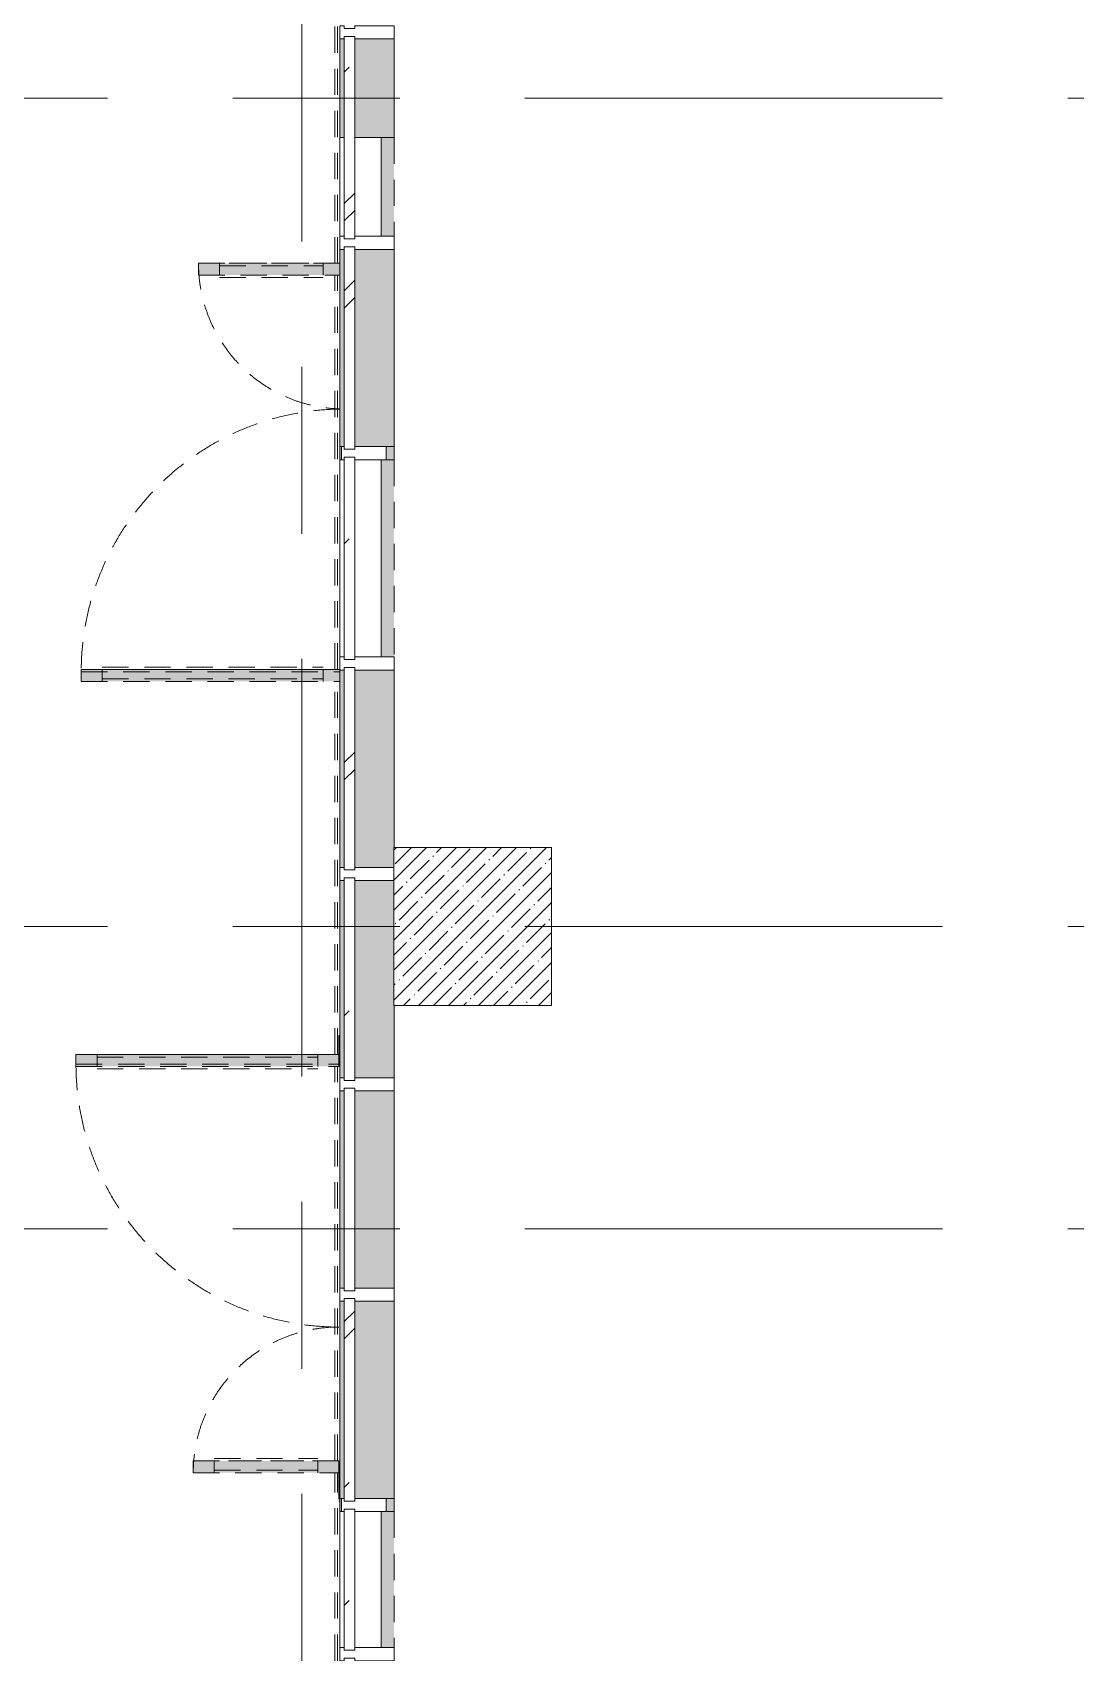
# Model space of a CAD drawing. Header units: millimetres. Extents: x -3129 to 197107, y -8553 to 29000.
# Drawn here: x 2685 to 6652, y 15389 to 21550 of the extents above; entities that cross this region are included whole.
import ezdxf

# ---------------------------------------------------------------- set-up
doc = ezdxf.new("R2010")
doc.units = ezdxf.units.MM
doc.linetypes.add('200_ШТРИХ__ш1_п0_6_', pattern=[160, 100, -60])
doc.linetypes.add('Осевая', pattern=[3175, 635, -476.25, 1587.5, -476.25])
for name, color, linetype, lineweight in [('A-DETL-MBND-1', 7, '200_ШТРИХ__ш1_п0_6_', 9), ('A-GLAZ-CURT', 7, 'Continuous', 9), ('A-GLAZ-CWMG', 7, 'Continuous', 9), ('S-COLS', 7, 'Continuous', 9), ('Оси-2', 7, 'Осевая', 9)]:
    doc.layers.add(name, color=color, linetype=linetype, lineweight=lineweight)
doc.layers.add('A-GLAZ-CWMG-1', color=7, linetype='Continuous', lineweight=9, true_color=0x383e42)

# ---------------------------------------------------------------- blocks, each defined once
blk = doc.blocks.new('Системная панель - Стекло - 40мм-22858442-План монтажа стен и перегородок 2 этажа  в осях 1-12')
at = {"layer": 'A-GLAZ-CURT'}
h = blk.add_hatch(dxfattribs=at)
h.set_pattern_fill('FP_18', color=256, style=0, pattern_type=2)
h.set_pattern_definition([(135, (19450.12, -3971.1), (-282.843, -282.843), [200, -600]), (135, (19550.12, -4171.1), (-282.843, -282.843), [600, -200]), (135, (19650.12, -3771.1), (-282.843, -282.843), [200, -600])])
h.paths.add_polyline_path([(385, 40), (-385, 40), (-385, 0), (385, 0)])
for p, q in [((385, 40), (-385, 40)), ((-385, 40), (-385, 0)), ((-385, 0), (385, 0)), ((385, 0), (385, 40))]:
    blk.add_line(p, q, dxfattribs=at)
blk = doc.blocks.new('Системная панель - Стекло - 40мм-23190197-План монтажа стен и перегородок 2 этажа  в осях 1-12')
at = {"layer": 'A-GLAZ-CURT'}
h = blk.add_hatch(dxfattribs=at)
h.set_pattern_fill('FP_20', color=256, style=0, pattern_type=2)
h.set_pattern_definition([(135, (15566.62, -3971.1), (-282.843, -282.843), [200, -600]), (135, (15666.62, -4171.1), (-282.843, -282.843), [600, -200]), (135, (15766.62, -3771.1), (-282.843, -282.843), [200, -600])])
h.paths.add_polyline_path([(268.5, 40), (-268.5, 40), (-268.5, 0), (268.5, 0)])
for p, q in [((268.5, 40), (-268.5, 40)), ((-268.5, 40), (-268.5, 0)), ((-268.5, 0), (268.5, 0)), ((268.5, 0), (268.5, 40))]:
    blk.add_line(p, q, dxfattribs=at)
blk = doc.blocks.new('Прямоугольный импост - Импост структурный с накладкой - 190мм-22858300-План монтажа стен и перегородок 2 этажа  в осях 1-12')
at = {"layer": 'A-GLAZ-CWMG'}
for p, q in [((-50, 0), (-50, 17)), ((-50, 17), (0, 17)), ((-40, 0), (-50, 0)), ((-40, -40), (-40, 0)), ((0, 0), (-10, 0)), ((-10, 0), (-10, -40)), ((0, 17), (0, 0)), ((-50, -190), (-50, -40)), ((-50, -40), (-40, -40)), ((-10, -40), (0, -40)), ((0, -40), (0, -190)), ((0, -190), (-50, -190))]:
    blk.add_line(p, q, dxfattribs=at)
blk = doc.blocks.new('Прямоугольный импост - Импост структурный с накладкой - 190мм-23186008-План монтажа стен и перегородок 2 этажа  в осях 1-12')
at = {"layer": 'A-GLAZ-CWMG-1'}
for points in [[(3871.1, 19975.1), (3871.1, 20725.1), (3854.1, 20725.1), (3854.1, 19975.1), (3861.1, 19975.1)], [(4061.1, 19975.1), (4061.1, 20725.1), (3911.1, 20725.1), (3911.1, 19975.1), (4031.1, 19975.1)]]:
    blk.add_hatch(color=256, dxfattribs=at).paths.add_polyline_path(points)
at = {"layer": 'A-GLAZ-CWMG'}
for p, q in [((3854.1, 20725.1), (3854.1, 19975.1)), ((4061.1, 20725.1), (4061.1, 19975.1)), ((3861.1, 19975.1), (3854.1, 19975.1)), ((4061.1, 19975.1), (4031.1, 19975.1))]:
    blk.add_line(p, q, dxfattribs=at)
blk = doc.blocks.new('Прямоугольный импост - Импост структурный с накладкой - 160мм-23190189-План монтажа стен и перегородок 2 этажа  в осях 1-12')
at = {"layer": 'A-GLAZ-CWMG'}
for p, q in [((3854.1, 15925.1), (3861.1, 15925.1)), ((3854.1, 15925.1), (3854.1, 15408.1)), ((4011.1, 15925.1), (4011.1, 15408.1))]:
    blk.add_line(p, q, dxfattribs=at)
blk = doc.blocks.new('Системная панель - Стекло - 40мм-V41-План монтажа стен и перегородок 2 этажа  в осях 1-12')
at = {"layer": 'A-GLAZ-CURT'}
h = blk.add_hatch(dxfattribs=at)
h.set_pattern_fill('FP_51', color=256, style=0, pattern_type=2)
h.set_pattern_definition([(135, (16250.12, -3971.1), (-282.843, -282.843), [200, -600]), (135, (16350.12, -4171.1), (-282.843, -282.843), [600, -200]), (135, (16450.12, -3771.1), (-282.843, -282.843), [200, -600])])
h.paths.add_polyline_path([(385, 0), (385, 40), (-385, 40), (-385, 0), (335.7, 0)])
for p, q in [((385, 40), (-385, 40)), ((-385, 40), (-385, 0)), ((-385, 0), (385, 0)), ((385, 0), (385, 40))]:
    blk.add_line(p, q, dxfattribs=at)
blk = doc.blocks.new('Прямоугольный импост - Импост структурный с накладкой - 190мм-22856798-План монтажа стен и перегородок 2 этажа  в осях 1-12')
at = {"layer": 'A-GLAZ-CWMG'}
for p, q in [((-25, 0), (-25, 17)), ((-25, 17), (25, 17)), ((-15, 0), (-25, 0)), ((-15, -40), (-15, 0)), ((25, 0), (15, 0)), ((15, 0), (15, -40)), ((25, 17), (25, 0)), ((-25, -190), (-25, -40)), ((-25, -40), (-15, -40)), ((15, -40), (25, -40)), ((25, -40), (25, -190)), ((25, -190), (-25, -190))]:
    blk.add_line(p, q, dxfattribs=at)
blk = doc.blocks.new('Системная панель - Стекло - 40мм-22861488-План монтажа стен и перегородок 2 этажа  в осях 1-12')
at = {"layer": 'A-GLAZ-CURT'}
h = blk.add_hatch(dxfattribs=at)
h.set_pattern_fill('FP_52', color=256, style=0, pattern_type=2)
h.set_pattern_definition([(135, (21050.12, -3971.1), (-282.843, -282.843), [200, -600]), (135, (21150.12, -4171.1), (-282.843, -282.843), [600, -200]), (135, (21250.12, -3771.1), (-282.843, -282.843), [200, -600])])
h.paths.add_polyline_path([(385, 0), (385, 40), (-385, 40), (-385, 0), (295.9, 0)])
for p, q in [((385, 40), (-385, 40)), ((-385, 40), (-385, 0)), ((-385, 0), (385, 0)), ((385, 0), (385, 40))]:
    blk.add_line(p, q, dxfattribs=at)
blk = doc.blocks.new('Прямоугольный импост - Импост структурный с накладкой - 190мм-23998948-План монтажа стен и перегородок 2 этажа  в осях 1-12')
at = {"layer": 'A-GLAZ-CWMG-1'}
for points in [[(3871.1, 21150.1), (3871.1, 21525.1), (3854.1, 21525.1), (3854.1, 21150.1)], [(4061.1, 21150.1), (4061.1, 21525.1), (3911.1, 21525.1), (3911.1, 21150.1)]]:
    blk.add_hatch(color=256, dxfattribs=at).paths.add_polyline_path(points)
at = {"layer": 'A-GLAZ-CWMG'}
for p, q in [((3854.1, 21525.1), (3854.1, 21150.1)), ((4061.1, 21525.1), (4061.1, 21150.1)), ((3871.1, 21150.1), (3854.1, 21150.1)), ((4061.1, 21150.1), (3911.1, 21150.1))]:
    blk.add_line(p, q, dxfattribs=at)
blk = doc.blocks.new('Прямоугольный импост - Импост структурный с накладкой - 160мм-V42-План монтажа стен и перегородок 2 этажа  в осях 1-12')
at = {"layer": 'A-GLAZ-CWMG'}
for p, q in [((3854.1, 19925.1), (3861.1, 19925.1)), ((3854.1, 19925.1), (3854.1, 19175.1)), ((4011.1, 19925.1), (4011.1, 19175.1))]:
    blk.add_line(p, q, dxfattribs=at)
blk = doc.blocks.new('Системная панель - Стекло - 40мм-V48-План монтажа стен и перегородок 2 этажа  в осях 1-12')
at = {"layer": 'A-GLAZ-CURT'}
h = blk.add_hatch(dxfattribs=at)
h.set_pattern_fill('FP_61', color=256, style=0, pattern_type=2)
h.set_pattern_definition([(135, (20250.12, -3971.1), (-282.843, -282.843), [200, -600]), (135, (20350.12, -4171.1), (-282.843, -282.843), [600, -200]), (135, (20450.12, -3771.1), (-282.843, -282.843), [200, -600])])
h.paths.add_polyline_path([(385, 40), (-385, 40), (-385, 0), (385, 0)])
for p, q in [((385, 40), (-385, 40)), ((-385, 40), (-385, 0)), ((-385, 0), (385, 0)), ((385, 0), (385, 40))]:
    blk.add_line(p, q, dxfattribs=at)
blk = doc.blocks.new('Прямоугольный импост - Импост структурный с накладкой - 160мм-23998949-План монтажа стен и перегородок 2 этажа  в осях 1-12')
at = {"layer": 'A-GLAZ-CWMG'}
for p, q in [((3854.1, 21150.1), (3871.1, 21150.1)), ((3854.1, 21150.1), (3854.1, 20775.1)), ((3911.1, 21150.1), (4011.1, 21150.1)), ((4011.1, 21150.1), (4011.1, 20775.1))]:
    blk.add_line(p, q, dxfattribs=at)
blk = doc.blocks.new('BSC_Колонна _Прямоугольная - 600х600-17858062-План монтажа стен и перегородок 2 этажа  в осях 1-12')
at = {"layer": 'S-COLS'}
h = blk.add_hatch(dxfattribs=at)
h.set_pattern_fill('FP_65', color=256, style=0, pattern_type=2)
h.set_pattern_definition([(45, (-4360, -18150), (-57.02463, 57.02463), []), (45, (-4302.975, -18150), (-57.02463, 57.02463), [100.806, -20.161, 3.353, -16.808])])
h.paths.add_polyline_path([(-300, -300), (300, -300), (300, 300), (-300, 300), (-300, -173.5)])
for p, q in [((300, 300), (-300, 300)), ((-300, 300), (-300, -300)), ((300, -300), (300, 300)), ((-300, -300), (300, -300))]:
    blk.add_line(p, q, dxfattribs=at)
blk = doc.blocks.new('Прямоугольный импост - Импост структурный с накладкой - 170мм-23186685-План монтажа стен и перегородок 2 этажа  в осях 1-12')
at = {"layer": 'A-DETL-MBND-1'}
for p, q in [((3836.1, 20672.1), (3836.1, 27150.1)), ((3846.1, 20672.1), (3846.1, 27150.1)), ((3836.1, 19127.1), (3836.1, 20627.1)), ((3846.1, 19127.1), (3846.1, 20627.1)), ((3836.1, 17663.1), (3836.1, 19082.1)), ((3846.1, 17663.1), (3846.1, 19082.1)), ((3836.1, 16118.1), (3836.1, 17618.1)), ((3846.1, 16118.1), (3846.1, 17618.1)), ((3836.1, 15358.1), (3836.1, 16073.1)), ((3846.1, 15358.1), (3846.1, 16073.1))]:
    blk.add_line(p, q, dxfattribs=at)
blk = doc.blocks.new('Прямоугольный импост - Импост структурный с накладкой - 170мм-23998904-План монтажа стен и перегородок 2 этажа  в осях 1-12')
at = {"layer": 'A-GLAZ-CWMG'}
for p, q in [((-25, 0), (-25, 10)), ((-25, 10), (25, 10)), ((-15, 0), (-25, 0)), ((-15, -40), (-15, 0)), ((25, 0), (15, 0)), ((15, 0), (15, -40)), ((25, 10), (25, 0)), ((-25, -160), (-25, -40)), ((-25, -40), (-15, -40)), ((15, -40), (25, -40)), ((25, -40), (25, -160)), ((25, -160), (-25, -160))]:
    blk.add_line(p, q, dxfattribs=at)
blk = doc.blocks.new('Дверь_Витражная_СКБ_2Ст - ВН-1_ ДВН_ДАО_Главный вход_1800 в свету 3-31912953-План монтажа стен и перегородок 2 этажа  в осях 1-12')
at = {"layer": 'A-DETL-MBND-1'}
for points in [[(-777, -88), (-777, -17), (-822, -17), (-822, -554), (-777, -554), (-777, -419.6)], [(768, -17), (723, -17), (723, -1000), (768, -1000), (768, -88)]]:
    blk.add_hatch(color=256, dxfattribs=at).paths.add_polyline_path(points)
for p, q in [((-822, -554), (-822, -17)), ((-822, -17), (-822, -554)), ((-822, -554), (-822, -17)), ((-777, -554), (-777, -17)), ((-777, -554), (-777, -17)), ((723, -1000), (723, -17)), ((723, -17), (723, -1000)), ((732, -1000), (732, -17)), ((768, -1000), (768, -17)), ((768, -1000), (768, -17)), ((-822, -80), (-777, -80)), ((-812, -474), (-812, -80)), ((-768, -474), (-768, -80)), ((714, -920), (714, -80)), ((768, -80), (723, -80)), ((758, -920), (758, -80)), ((-822, -474), (-777, -474)), ((-822, -554), (-777, -554)), ((-822, -554), (-777, -554)), ((768, -920), (723, -920)), ((768, -1000), (723, -1000)), ((723, -1000), (768, -1000))]:
    blk.add_line(p, q, dxfattribs=at)
for centre, radius, start, end in [((-822, 0), 554, 270, 358.23287), ((732, 0), 1000, 180.97682, 270)]:
    blk.add_arc(centre, radius, start, end, dxfattribs=at)
blk = doc.blocks.new('Системная панель - Стекло - 40мм-23933787-План монтажа стен и перегородок 2 этажа  в осях 1-12')
at = {"layer": 'A-GLAZ-CURT'}
h = blk.add_hatch(dxfattribs=at)
h.set_pattern_fill('FP_78', color=256, style=0, pattern_type=2)
h.set_pattern_definition([(135, (17850.12, -3971.1), (-282.843, -282.843), [200, -600]), (135, (17950.12, -4171.1), (-282.843, -282.843), [600, -200]), (135, (18050.12, -3771.1), (-282.843, -282.843), [200, -600])])
h.paths.add_polyline_path([(385, 0), (385, 40), (-385, 40), (-385, 0), (235.3, 0)])
for p, q in [((385, 40), (-385, 40)), ((-385, 40), (-385, 0)), ((-385, 0), (385, 0)), ((385, 0), (385, 40))]:
    blk.add_line(p, q, dxfattribs=at)
blk = doc.blocks.new('Прямоугольный импост - Импост структурный с накладкой - 190мм-23933782-План монтажа стен и перегородок 2 этажа  в осях 1-12')
at = {"layer": 'A-GLAZ-CWMG-1'}
for points in [[(3871.1, 17750.1), (3871.1, 18325.1), (3854.1, 18325.1), (3854.1, 17750.1)], [(3948.9, 17750.1), (4061.1, 17750.1), (4060, 18325.1), (3911.1, 18325.1), (3911.1, 17750.1)]]:
    blk.add_hatch(color=256, dxfattribs=at).paths.add_polyline_path(points)
at = {"layer": 'A-GLAZ-CWMG'}
for p, q in [((3854.1, 18325.1), (3854.1, 17750.1)), ((4061.1, 17850), (4061.1, 17750.1))]:
    blk.add_line(p, q, dxfattribs=at)
blk = doc.blocks.new('Прямоугольный импост - Импост структурный с накладкой - 190мм-V64-План монтажа стен и перегородок 2 этажа  в осях 1-12')
at = {"layer": 'A-GLAZ-CWMG'}
for p, q in [((-25, 0), (-25, 17)), ((-25, 17), (25, 17)), ((-15, 0), (-25, 0)), ((-15, -40), (-15, 0)), ((25, 0), (15, 0)), ((15, 0), (15, -40)), ((25, 17), (25, 0)), ((-25, -188.9), (-25, -40)), ((-25, -40), (-15, -40)), ((15, -40), (25, -40)), ((25, -40), (25, -188.9))]:
    blk.add_line(p, q, dxfattribs=at)
blk = doc.blocks.new('Дверь_Витражная_СКБ_2Ст - ВН-1_ ДВН_ДАО_Главный вход_1800 в свету 4-31912968-План монтажа стен и перегородок 2 этажа  в осях 1-12')
at = {"layer": 'A-DETL-MBND-1'}
for points in [[(-777, -17), (-885, -17), (-885, -20), (-777, -20)], [(-768, -88), (-768, -20), (-813, -20), (-813, -1020), (-768, -1020), (-768, -419.6)], [(777, -20), (732, -20), (732, -574), (777, -574), (777, -88)], [(885, -17), (777, -17), (777, -20), (885, -20)]]:
    blk.add_hatch(color=256, dxfattribs=at).paths.add_polyline_path(points)
for p, q in [((-885, -20), (-885, -17)), ((-885, -17), (-885, -20)), ((-777, -20), (-885, -20)), ((-885, -20), (-777, -20)), ((-768, -20), (-813, -20)), ((-813, -1020), (-813, -20)), ((-768, -20), (-813, -20)), ((-813, -20), (-813, -1020)), ((-777, -17), (-777, -20)), ((-777, -20), (-777, -17)), ((-777, -1020), (-777, -20)), ((-768, -1020), (-768, -20)), ((-768, -1020), (-768, -20)), ((732, -20), (777, -20)), ((732, -574), (732, -20)), ((732, -20), (732, -574)), ((777, -20), (732, -20)), ((777, -17), (777, -20)), ((777, -17), (777, -20)), ((777, -574), (777, -20)), ((777, -574), (777, -20)), ((777, -20), (885, -20)), ((777, -20), (885, -20)), ((777, -574), (777, -20)), ((885, -20), (885, -17)), ((885, -20), (885, -17)), ((-813, -100), (-768, -100)), ((-803, -940), (-803, -100)), ((-759, -940), (-759, -100)), ((723, -494), (723, -100)), ((777, -100), (732, -100)), ((767, -494), (767, -100)), ((777, -494), (732, -494)), ((777, -574), (732, -574)), ((732, -574), (777, -574)), ((-813, -940), (-768, -940)), ((-813, -1020), (-768, -1020)), ((-813, -1020), (-768, -1020))]:
    blk.add_line(p, q, dxfattribs=at)
for centre, radius, start, end in [((-777, -20), 1000, 270, 0), ((777, -20), 554, 180, 270)]:
    blk.add_arc(centre, radius, start, end, dxfattribs=at)
blk = doc.blocks.new('Прямоугольный импост - Импост структурный с накладкой - 190мм-23933784-План монтажа стен и перегородок 2 этажа  в осях 1-12')
at = {"layer": 'A-GLAZ-CWMG-1'}
for points in [[(3871.1, 17575.1), (3871.1, 17750.1), (3854.1, 17750.1), (3854.1, 17575.1)], [(4061.1, 17575.1), (4061.1, 17750.1), (3911.1, 17750.1), (3911.1, 17575.1), (3948.9, 17575.1)]]:
    blk.add_hatch(color=256, dxfattribs=at).paths.add_polyline_path(points)
at = {"layer": 'A-GLAZ-CWMG'}
for p, q in [((3854.1, 17750.1), (3854.1, 17575.1)), ((4061.1, 17750.1), (4061.1, 17575.1))]:
    blk.add_line(p, q, dxfattribs=at)
blk = doc.blocks.new('Прямоугольный импост - Импост структурный с накладкой - 190мм-23933747-План монтажа стен и перегородок 2 этажа  в осях 1-12')
at = {"layer": 'A-GLAZ-CWMG-1'}
for points in [[(3871.1, 18375.1), (3871.1, 18950.1), (3854.1, 18950.1), (3854.1, 18375.1)], [(3911.1, 18375.1), (4060, 18375.1), (4061.1, 18950.1), (3911.1, 18950.1), (3911.1, 18499.7)]]:
    blk.add_hatch(color=256, dxfattribs=at).paths.add_polyline_path(points)
at = {"layer": 'A-GLAZ-CWMG'}
for p, q in [((3854.1, 18950.1), (3854.1, 18375.1)), ((4061.1, 18950.1), (4061.1, 18450))]:
    blk.add_line(p, q, dxfattribs=at)
blk = doc.blocks.new('Системная панель - Стекло - 40мм-V71-План монтажа стен и перегородок 2 этажа  в осях 1-12')
at = {"layer": 'A-GLAZ-CURT'}
for p, q in [((385, 40), (-385, 40)), ((-385, 40), (-385, 0)), ((-385, 0), (385, 0)), ((385, 0), (385, 40))]:
    blk.add_line(p, q, dxfattribs=at)
blk = doc.blocks.new('Прямоугольный импост - Импост структурный с накладкой - 190мм-V25-План монтажа стен и перегородок 2 этажа  в осях 1-12')
at = {"layer": 'A-GLAZ-CWMG-1'}
for points in [[(3871.1, 24775.1), (3871.1, 25525.1), (3854.1, 25525.1), (3854.1, 24775.1)], [(4061.1, 24775.1), (4061.1, 25525.1), (3911.1, 25525.1), (3911.1, 24775.1)]]:
    blk.add_hatch(color=256, dxfattribs=at).paths.add_polyline_path(points)
at = {"layer": 'A-GLAZ-CWMG'}
for p, q in [((3854.1, 25525.1), (3854.1, 24775.1)), ((4061.1, 25525.1), (4061.1, 24775.1))]:
    blk.add_line(p, q, dxfattribs=at)
blk = doc.blocks.new('Системная панель - Стекло - 40мм-23933750-План монтажа стен и перегородок 2 этажа  в осях 1-12')
at = {"layer": 'A-GLAZ-CURT'}
h = blk.add_hatch(dxfattribs=at)
h.set_pattern_fill('FP_86', color=256, style=0, pattern_type=2)
h.set_pattern_definition([(135, (18650.12, -3971.1), (-282.843, -282.843), [200, -600]), (135, (18750.12, -4171.1), (-282.843, -282.843), [600, -200]), (135, (18850.12, -3771.1), (-282.843, -282.843), [200, -600])])
h.paths.add_polyline_path([(385, 40), (-385, 40), (-385, 0), (385, 0)])
for p, q in [((385, 40), (-385, 40)), ((-385, 40), (-385, 0)), ((-385, 0), (385, 0)), ((385, 0), (385, 40))]:
    blk.add_line(p, q, dxfattribs=at)
blk = doc.blocks.new('Прямоугольный импост - Импост структурный с накладкой - 190мм-23933749-План монтажа стен и перегородок 2 этажа  в осях 1-12')
at = {"layer": 'A-GLAZ-CWMG-1'}
for points in [[(3871.1, 18950.1), (3871.1, 19125.1), (3854.1, 19125.1), (3854.1, 18950.1)], [(4061.1, 18950.1), (4061.1, 19125.1), (3911.1, 19125.1), (3911.1, 18950.1)]]:
    blk.add_hatch(color=256, dxfattribs=at).paths.add_polyline_path(points)
at = {"layer": 'A-GLAZ-CWMG'}
for p, q in [((3854.1, 19125.1), (3854.1, 18950.1)), ((4061.1, 19125.1), (4061.1, 18950.1))]:
    blk.add_line(p, q, dxfattribs=at)
blk = doc.blocks.new('Прямоугольный импост - Импост структурный с накладкой - 190мм-23998909-План монтажа стен и перегородок 2 этажа  в осях 1-12')
at = {"layer": 'A-GLAZ-CWMG-1'}
h = blk.add_hatch(color=256, dxfattribs=at)
h.paths.add_polyline_path([(25, 13.3), (25, 10), (-25, 10), (-25, 17), (25, 17)])
h.paths.add_polyline_path([(25, -160), (25, -190), (-25, -190), (-25, -160), (23, -160)])
at = {"layer": 'A-GLAZ-CWMG'}
for p, q in [((-25, 17), (25, 17)), ((25, -160), (25, -190)), ((25, -190), (-25, -190))]:
    blk.add_line(p, q, dxfattribs=at)
blk = doc.blocks.new('Прямоугольный импост - Импост структурный с накладкой - 190мм-23998951-План монтажа стен и перегородок 2 этажа  в осях 1-12')
at = {"layer": 'A-DETL-MBND-1'}
blk.add_hatch(color=256, dxfattribs=at).paths.add_polyline_path([(4061.1, 20775.1), (4061.1, 21150.1), (4011.1, 21150.1), (4011.1, 20775.1)])
blk.add_line((4061.1, 21150.1), (4061.1, 20775.1), dxfattribs=at)
blk = doc.blocks.new('Прямоугольный импост - Импост структурный с накладкой - 190мм-V72-План монтажа стен и перегородок 2 этажа  в осях 1-12')
at = {"layer": 'A-DETL-MBND-1'}
blk.add_hatch(color=256, dxfattribs=at).paths.add_polyline_path([(4061.1, 23975.1), (4061.1, 24725.1), (4011.1, 24725.1), (4011.1, 23975.1)])
blk.add_line((4061.1, 24725.1), (4061.1, 23975.1), dxfattribs=at)
blk = doc.blocks.new('Прямоугольный импост - Импост структурный с накладкой - 190мм-23998911-План монтажа стен и перегородок 2 этажа  в осях 1-12')
at = {"layer": 'A-DETL-MBND-1'}
blk.add_hatch(color=256, dxfattribs=at).paths.add_polyline_path([(4061.1, 15408.1), (4061.1, 15925.1), (4011.1, 15925.1), (4011.1, 15408.1)])
blk.add_line((4061.1, 15925.1), (4061.1, 15408.1), dxfattribs=at)

msp = doc.modelspace()

# ---------------------------------------------------------------- linework, layer by layer
at = {"layer": 'Оси-2'}
for p, q in [((3710, 593.7), (3710, 24898.1)), ((272.4, 21300), (35990, 21300)), ((272.4, 18150), (35990, 18150)), ((272.4, 17000), (35990, 17000))]:
    msp.add_line(p, q, dxfattribs=at)

# ---------------------------------------------------------------- block references
at = {"layer": 'A-DETL-MBND-1'}
for name, p in [('Прямоугольный импост - Импост структурный с накладкой - 170мм-23186685-План монтажа стен и перегородок 2 этажа  в осях 1-12', (0, 0)), ('Прямоугольный импост - Импост структурный с накладкой - 190мм-23998951-План монтажа стен и перегородок 2 этажа  в осях 1-12', (0, 0)), ('Прямоугольный импост - Импост структурный с накладкой - 190мм-V72-План монтажа стен и перегородок 2 этажа  в осях 1-12', (0, -4800)), ('Прямоугольный импост - Импост структурный с накладкой - 190мм-23998911-План монтажа стен и перегородок 2 этажа  в осях 1-12', (0, 0))]:
    msp.add_blockref(name, p, dxfattribs=at)
at = {"layer": 'A-DETL-MBND-1', "rotation": 269.9999999999999}
for name, p in [('Дверь_Витражная_СКБ_2Ст - ВН-1_ ДВН_ДАО_Главный вход_1800 в свету 3-31912953-План монтажа стен и перегородок 2 этажа  в осях 1-12', (3871.1, 19850.1)), ('Дверь_Витражная_СКБ_2Ст - ВН-1_ ДВН_ДАО_Главный вход_1800 в свету 4-31912968-План монтажа стен и перегородок 2 этажа  в осях 1-12', (3871.1, 16850.1))]:
    msp.add_blockref(name, p, dxfattribs=at)
at = {"layer": 'A-GLAZ-CURT', "rotation": 269.9999999999999}
for name, p in [('Системная панель - Стекло - 40мм-22861488-План монтажа стен и перегородок 2 этажа  в осях 1-12', (3871.1, 21150.1)), ('Системная панель - Стекло - 40мм-V48-План монтажа стен и перегородок 2 этажа  в осях 1-12', (3871.1, 20350.1)), ('Системная панель - Стекло - 40мм-22858442-План монтажа стен и перегородок 2 этажа  в осях 1-12', (3871.1, 19550.1)), ('Системная панель - Стекло - 40мм-23933750-План монтажа стен и перегородок 2 этажа  в осях 1-12', (3871.1, 18750.1)), ('Системная панель - Стекло - 40мм-23933787-План монтажа стен и перегородок 2 этажа  в осях 1-12', (3871.1, 17950.1)), ('Системная панель - Стекло - 40мм-V71-План монтажа стен и перегородок 2 этажа  в осях 1-12', (3871.1, 17150.1)), ('Системная панель - Стекло - 40мм-V41-План монтажа стен и перегородок 2 этажа  в осях 1-12', (3871.1, 16350.1)), ('Системная панель - Стекло - 40мм-23190197-План монтажа стен и перегородок 2 этажа  в осях 1-12', (3871.1, 15666.6))]:
    msp.add_blockref(name, p, dxfattribs=at)
at = {"layer": 'A-GLAZ-CWMG', "extrusion": (0, 0, -1), "rotation": 270.0000000000001}
for name, p in [('Прямоугольный импост - Импост структурный с накладкой - 190мм-22856798-План монтажа стен и перегородок 2 этажа  в осях 1-12', (-3871.1, 21550.1)), ('Прямоугольный импост - Импост структурный с накладкой - 190мм-22856798-План монтажа стен и перегородок 2 этажа  в осях 1-12', (-3871.1, 20750.1)), ('Прямоугольный импост - Импост структурный с накладкой - 190мм-23998909-План монтажа стен и перегородок 2 этажа  в осях 1-12', (-3871.1, 19950.1)), ('Прямоугольный импост - Импост структурный с накладкой - 170мм-23998904-План монтажа стен и перегородок 2 этажа  в осях 1-12', (-3871.1, 19950.1)), ('Прямоугольный импост - Импост структурный с накладкой - 190мм-22856798-План монтажа стен и перегородок 2 этажа  в осях 1-12', (-3871.1, 19150.1)), ('Прямоугольный импост - Импост структурный с накладкой - 190мм-V64-План монтажа стен и перегородок 2 этажа  в осях 1-12', (-3871.1, 18350.1)), ('Прямоугольный импост - Импост структурный с накладкой - 190мм-22856798-План монтажа стен и перегородок 2 этажа  в осях 1-12', (-3871.1, 17550.1)), ('Прямоугольный импост - Импост структурный с накладкой - 190мм-22856798-План монтажа стен и перегородок 2 этажа  в осях 1-12', (-3871.1, 16750.1)), ('Прямоугольный импост - Импост структурный с накладкой - 190мм-23998909-План монтажа стен и перегородок 2 этажа  в осях 1-12', (-3871.1, 15950.1)), ('Прямоугольный импост - Импост структурный с накладкой - 170мм-23998904-План монтажа стен и перегородок 2 этажа  в осях 1-12', (-3871.1, 15950.1)), ('Прямоугольный импост - Импост структурный с накладкой - 190мм-22858300-План монтажа стен и перегородок 2 этажа  в осях 1-12', (-3871.1, 15358.1))]:
    msp.add_blockref(name, p, dxfattribs=at)
at = {"layer": 'A-GLAZ-CWMG'}
for name, p in [('Прямоугольный импост - Импост структурный с накладкой - 190мм-23998948-План монтажа стен и перегородок 2 этажа  в осях 1-12', (0, 0)), ('Прямоугольный импост - Импост структурный с накладкой - 160мм-23998949-План монтажа стен и перегородок 2 этажа  в осях 1-12', (0, 0)), ('Прямоугольный импост - Импост структурный с накладкой - 190мм-23186008-План монтажа стен и перегородок 2 этажа  в осях 1-12', (0, 0)), ('Прямоугольный импост - Импост структурный с накладкой - 160мм-V42-План монтажа стен и перегородок 2 этажа  в осях 1-12', (0, 0)), ('Прямоугольный импост - Импост структурный с накладкой - 190мм-23933749-План монтажа стен и перегородок 2 этажа  в осях 1-12', (0, 0)), ('Прямоугольный импост - Импост структурный с накладкой - 190мм-23933747-План монтажа стен и перегородок 2 этажа  в осях 1-12', (0, 0)), ('Прямоугольный импост - Импост структурный с накладкой - 190мм-23933782-План монтажа стен и перегородок 2 этажа  в осях 1-12', (0, 0)), ('Прямоугольный импост - Импост структурный с накладкой - 190мм-23933784-План монтажа стен и перегородок 2 этажа  в осях 1-12', (0, 0)), ('Прямоугольный импост - Импост структурный с накладкой - 190мм-V25-План монтажа стен и перегородок 2 этажа  в осях 1-12', (0, -8000)), ('Прямоугольный импост - Импост структурный с накладкой - 190мм-23186008-План монтажа стен и перегородок 2 этажа  в осях 1-12', (0, -4000)), ('Прямоугольный импост - Импост структурный с накладкой - 160мм-23190189-План монтажа стен и перегородок 2 этажа  в осях 1-12', (0, 0))]:
    msp.add_blockref(name, p, dxfattribs=at)
at = {"layer": 'S-COLS'}
msp.add_blockref('BSC_Колонна _Прямоугольная - 600х600-17858062-План монтажа стен и перегородок 2 этажа  в осях 1-12', (4360, 18150), dxfattribs=at)

doc.saveas('drawing.dxf')
